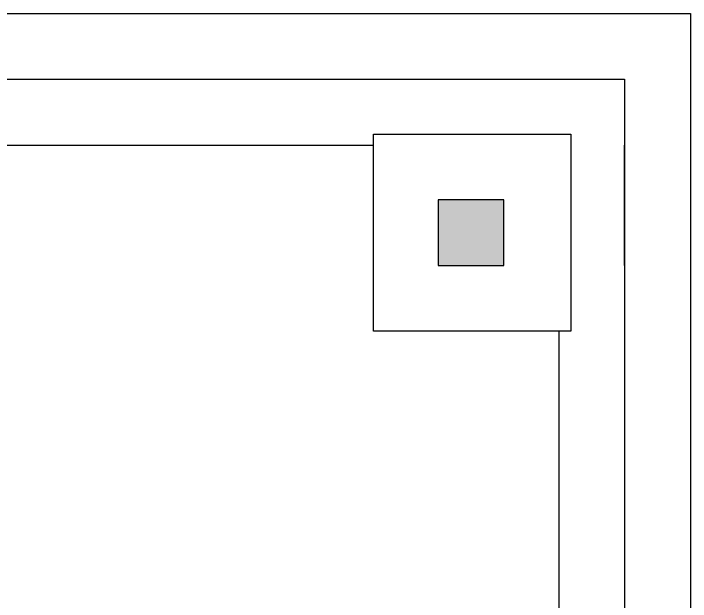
# Model space of a CAD drawing. Header units: millimetres. Extents: x 2361 to 18711, y 31828 to 42097.
# Drawn here: x 15626 to 18711, y 35845 to 38528 of the extents above; entities that cross this region are included whole.
import ezdxf

# ---------------------------------------------------------------- set-up
doc = ezdxf.new("R2010")
doc.units = ezdxf.units.MM
doc.header["$MEASUREMENT"] = 0

msp = doc.modelspace()

# ---------------------------------------------------------------- hatches: boundary and pattern name
at = {"true_color": 0xffffff}
h = msp.add_hatch(color=7, dxfattribs=at)
h.dxf.hatch_style = 1
h.paths.add_polyline_path([(17861.4, 37677.7), (17561.4, 37677.7), (17561.4, 37377.7), (17861.4, 37377.7)])
h.paths.add_polyline_path([(17863, 32977.7), (17563, 32977.7), (17563, 32677.7), (17863, 32677.7)])

# ---------------------------------------------------------------- linework, layer by layer
at = {"color": 6}
for p, q in [((15461.4, 38527.7), (18711.4, 38527.7)), ((18711.4, 38527.7), (18711.4, 31827.7)), ((15461.4, 38227.7), (18411.4, 38227.7)), ((18411.4, 38227.7), (18411.4, 32127.7)), ((15461.4, 37927.7), (17266.3, 37927.7)), ((18111.4, 37077.7), (18111.4, 33277.7))]:
    msp.add_line(p, q, dxfattribs=at)
msp.add_line((18411.4, 37377.7), (18411.4, 37927.7))
msp.add_lwpolyline([(17266.3, 37977.7), (18166.3, 37977.7), (18166.3, 37077.7), (17266.3, 37077.7)], close=True)
at = {"color": 3}
msp.add_lwpolyline([(17561.4, 37377.7), (17861.4, 37377.7), (17861.4, 37677.7), (17561.4, 37677.7)], close=True, dxfattribs=at)

doc.saveas('drawing.dxf')
